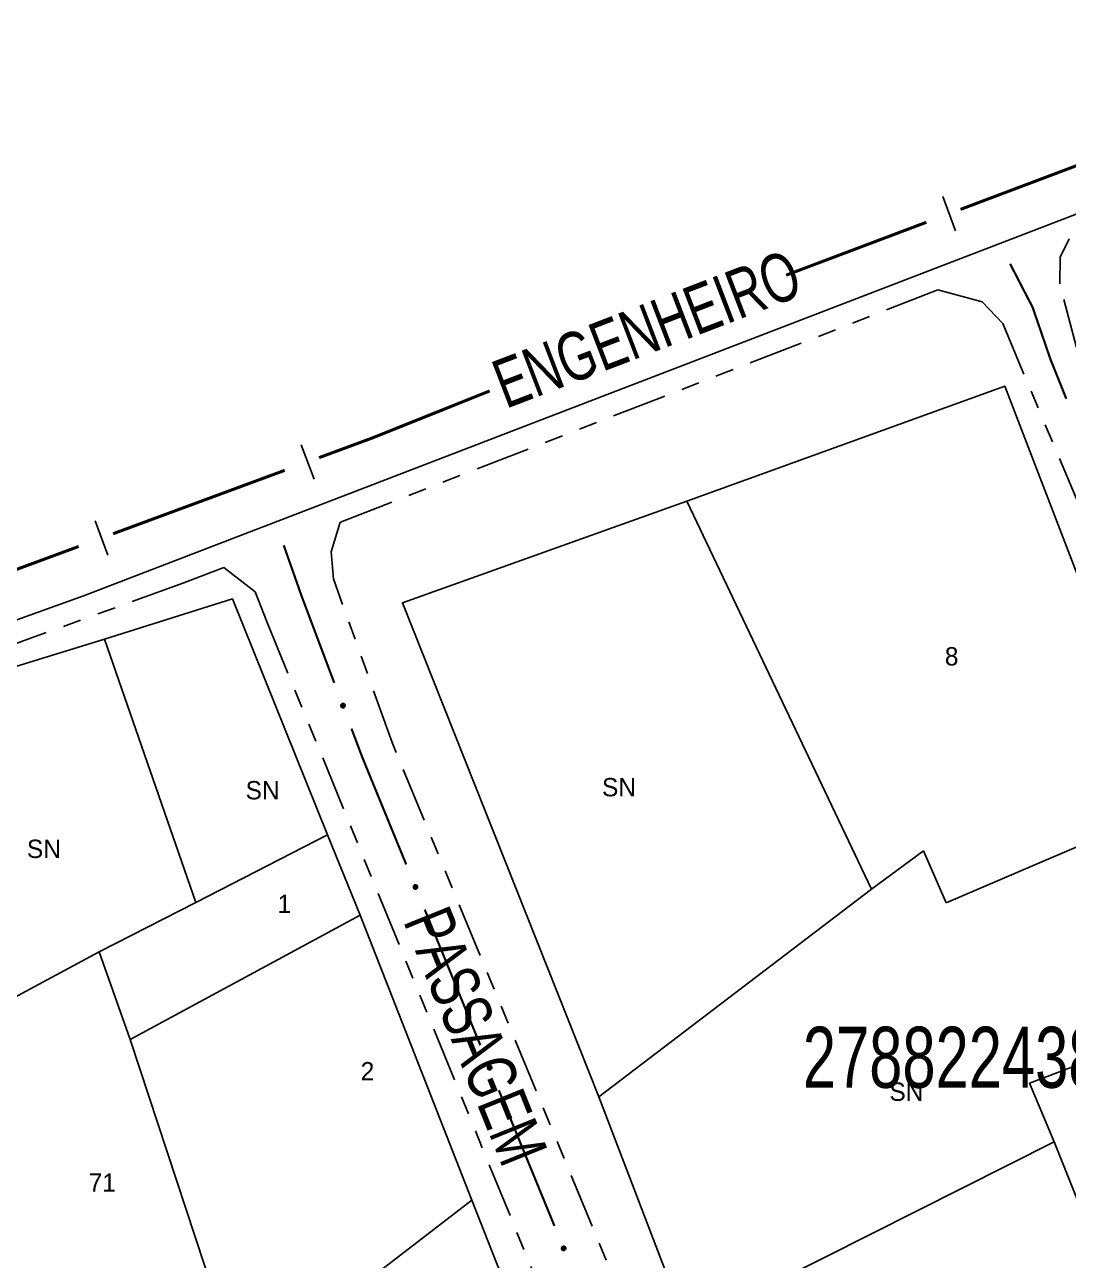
# Model space of a CAD drawing. Extents: x 204373 to 205952, y 4873300 to 4875179.
# Drawn here: x 205346 to 205431.5, y 4874933.5 to 4875034.7 of the extents above; entities that cross this region are included whole.
import ezdxf
from ezdxf.enums import TextEntityAlignment as Align

# ---------------------------------------------------------------- set-up
doc = ezdxf.new("R2010")
doc.units = 0
doc.header["$LTSCALE"] = 1.5
doc.header["$MEASUREMENT"] = 0
doc.linetypes.add('TRACO_25', pattern=[8, 3, -1, 1, -1, 1, -1])
for name, color, linetype in [('CD_MALHA_LOTES', 7, 'CONTINUOUS'), ('CD_TXT_QUADRA', 255, 'CONTINUOUS'), ('LM-LIM-SETORES-BAIRROS', 250, 'CONTINUOUS'), ('RU-QUADRA', 220, 'CONTINUOUS'), ('SV-EIXO-RUA-N-PAV', 6, 'CONTINUOUS'), ('SV-FX-DOM-EST', 20, 'CONTINUOUS'), ('SV-ROD-ESTADUAIS', 20, 'CONTINUOUS'), ('SV-RUA-NAO-PAV', 7, 'CONTINUOUS'), ('SV-TXT-ROD-EST', 7, 'CONTINUOUS'), ('SV-TXT-RUA-N-PAV', 7, 'CONTINUOUS'), ('Th_NmrPort', 1, 'CONTINUOUS')]:
    doc.layers.add(name, color=color, linetype=linetype)
doc.styles.add('ARIAL', font='ARIAL.SHX')

msp = doc.modelspace()

# ---------------------------------------------------------------- linework, layer by layer
at = {"layer": 'CD_MALHA_LOTES', "linetype": 'Continuous', "flags": 128}
for points in [[(205400.194413, 4874995.640654), (205426.250975, 4875005.065367)], [(205426.250975, 4875005.065367), (205439.556453, 4874970.508084)], [(205376.909826, 4874987.32473), (205400.194413, 4874995.640654)], [(205415.347875, 4874963.855344), (205400.194413, 4874995.640654)], [(205352.499932, 4874984.336166), (205362.978188, 4874987.629332)], [(205362.978188, 4874987.629332), (205370.762035, 4874968.319403)], [(205392.987279, 4874946.8539), (205376.909826, 4874987.32473)], [(205331.543419, 4874977.899523), (205352.499932, 4874984.336166)], [(205359.9844, 4874962.780896), (205352.499932, 4874984.336166)], [(205439.556453, 4874970.508084), (205421.446219, 4874962.746555)], [(205370.762035, 4874968.319403), (205359.9844, 4874962.780896)], [(205370.762035, 4874968.319403), (205373.456444, 4874961.73307)], [(205419.598236, 4874966.996916), (205415.347875, 4874963.855344)], [(205421.446219, 4874962.746555), (205419.598236, 4874966.996916)], [(205392.987279, 4874946.8539), (205415.347875, 4874963.855344)], [(205352.050864, 4874958.739283), (205359.9844, 4874962.780896)], [(205354.595583, 4874951.554193), (205373.456444, 4874961.73307)], [(205373.456444, 4874961.73307), (205382.587496, 4874938.381528)], [(205352.050864, 4874958.739283), (205340.375092, 4874952.452329)], [(205354.595583, 4874951.554193), (205352.050864, 4874958.739283)], [(205428.283756, 4874947.96269), (205445.839596, 4874954.615429)], [(205363.726635, 4874923.861658), (205354.595583, 4874951.554193)], [(205430.316538, 4874943.157934), (205428.283756, 4874947.96269)], [(205400.194413, 4874928.004472), (205392.987279, 4874946.8539)], [(205400.194413, 4874928.004472), (205430.316538, 4874943.157934)], [(205432.164521, 4874938.537976), (205430.316538, 4874943.157934)], [(205363.726635, 4874923.861658), (205382.587496, 4874938.381528)], [(205382.587496, 4874938.381528), (205389.323518, 4874921.316939)]]:
    msp.add_lwpolyline(points, dxfattribs=at)
at = {"layer": 'LM-LIM-SETORES-BAIRROS', "const_width": 0.25}
for points in [[(205436.670501, 4875024.831568), (205422.634715, 4875019.540378)], [(205419.827557, 4875018.48214), (205408.598928, 4875014.249187)], [(205408.598928, 4875014.249187), (205408.344098, 4875014.153122)], [(205384.05059, 4875004.665958), (205374.766652, 4875000.94998)], [(205374.398681, 4875000.802697), (205370.080166, 4874999.207704)], [(205374.766652, 4875000.94998), (205374.398681, 4875000.802697)], [(205367.265975, 4874998.168316), (205353.195019, 4874992.971374)], [(205350.380828, 4874991.931986), (205337.247936, 4874987.081507)]]:
    msp.add_lwpolyline(points, dxfattribs=at)
at = {"layer": 'LM-LIM-SETORES-BAIRROS'}
for points in [[(205421.169877, 4875020.59121), (205422.228115, 4875017.784053)], [(205368.622408, 4875000.268337), (205369.661796, 4874997.454146)], [(205351.737261, 4874994.032007), (205352.776649, 4874991.217816)]]:
    msp.add_lwpolyline(points, dxfattribs=at)
at = {"layer": 'RU-QUADRA', "linetype": 'Continuous', "flags": 128}
for points in [[(205400.194413, 4874995.640654), (205376.909826, 4874987.32473), (205392.987279, 4874946.8539), (205400.194413, 4874928.004472), (205403.520783, 4874918.764557), (205407.216749, 4874908.970246), (205410.912715, 4874899.730331), (205422.000614, 4874871.086593), (205436.784479, 4874876.630542), (205450.459554, 4874881.804895), (205471.341763, 4874889.381626), (205463.94983, 4874907.861457), (205460.438662, 4874916.916574), (205456.927494, 4874926.710884), (205449.72036, 4874945.375513), (205445.839596, 4874954.615429), (205439.556453, 4874970.508084), (205426.250975, 4875005.065367)], [(205382.587496, 4874938.381528), (205373.456444, 4874961.73307), (205370.762035, 4874968.319403), (205362.978188, 4874987.629332), (205352.499932, 4874984.336166), (205331.543419, 4874977.899523), (205319.568269, 4874974.306978), (205329.597457, 4874946.764133), (205343.518569, 4874907.695206), (205349.955212, 4874890.181549), (205355.643409, 4874874.015096), (205359.235954, 4874864.285287), (205364.475082, 4874850.513864), (205383.186254, 4874856.651129), (205397.257055, 4874862.189636), (205410.42972, 4874866.830006), (205401.148979, 4874890.929996), (205397.706123, 4874900.210737), (205393.814199, 4874909.641168), (205389.323518, 4874921.316939)]]:
    msp.add_lwpolyline(points, close=True, dxfattribs=at)
at = {"layer": 'SV-EIXO-RUA-N-PAV', "const_width": 0.18}
for points in [[(205426.691891, 4875015.081624), (205428.531308, 4875011.529646)], [(205428.531308, 4875011.529646), (205428.541184, 4875011.510575)], [(205428.541184, 4875011.510575), (205429.832952, 4875007.7476)], [(205429.832952, 4875007.7476), (205430.007865, 4875007.23807)], [(205430.007865, 4875007.23807), (205431.300242, 4875004.027113)], [(205367.183309, 4874992.024838), (205368.510934, 4874988.251588)], [(205368.510934, 4874988.251588), (205368.65422, 4874987.844354)], [(205368.65422, 4874987.844354), (205371.320755, 4874980.76137)], [(205372.730074, 4874977.017867), (205373.434733, 4874975.146115)], [(205373.434733, 4874975.146115), (205373.608867, 4874974.683574)], [(205373.608867, 4874974.683574), (205377.215813, 4874965.888715)], [(205378.733605, 4874962.187863), (205383.286984, 4874951.085307)], [(205384.804777, 4874947.384455), (205385.184225, 4874946.459242)], [(205385.184225, 4874946.459242), (205385.530986, 4874945.613731)], [(205385.530986, 4874945.613731), (205389.360671, 4874936.282932)]]:
    msp.add_lwpolyline(points, dxfattribs=at)
at = {"layer": 'SV-EIXO-RUA-N-PAV'}
for points in [[(205372.077813, 4874979.06287), (205372.122645, 4874979.043323), (205372.157179, 4874979.017355), (205372.179748, 4874978.987406), (205372.192791, 4874978.955741), (205372.202486, 4874978.921843), (205372.20472, 4874978.88551), (205372.198268, 4874978.844636), (205372.178974, 4874978.799526), (205372.150048, 4874978.765898), (205372.12187, 4874978.7422), (205372.089635, 4874978.726699), (205372.056547, 4874978.717832), (205372.01873, 4874978.716759), (205371.977371, 4874978.723703), (205371.932481, 4874978.744201), (205371.898799, 4874978.769891), (205371.87773, 4874978.799432), (205371.862351, 4874978.831938), (205371.852868, 4874978.866664), (205371.850881, 4874978.902341), (205371.857947, 4874978.94397), (205371.878765, 4874978.988009), (205371.904005, 4874979.021895), (205371.933242, 4874979.043373), (205371.965585, 4874979.057794), (205371.999466, 4874979.067931), (205372.035895, 4874979.071697), (205372.077813, 4874979.06287)], [(205378.022038, 4874964.212994), (205378.06742, 4874964.194761), (205378.102696, 4874964.16981), (205378.126128, 4874964.140532), (205378.140088, 4874964.10926), (205378.150766, 4874964.075659), (205378.154058, 4874964.039407), (205378.1488, 4874963.998362), (205378.130829, 4874963.952709), (205378.102894, 4874963.918252), (205378.075419, 4874963.893744), (205378.043649, 4874963.87731), (205378.010833, 4874963.867483), (205377.973064, 4874963.865309), (205377.93152, 4874963.871044), (205377.886052, 4874963.890226), (205377.851636, 4874963.914924), (205377.829715, 4874963.943838), (205377.813396, 4874963.975882), (205377.802905, 4874964.010317), (205377.799879, 4874964.045921), (205377.805729, 4874964.087738), (205377.825255, 4874964.132365), (205377.849497, 4874964.166972), (205377.878096, 4874964.189293), (205377.910005, 4874964.20465), (205377.943577, 4874964.21577), (205377.97988, 4874964.220596), (205378.022038, 4874964.212994)], [(205384.093209, 4874949.409586), (205384.138591, 4874949.391353), (205384.173867, 4874949.366402), (205384.197299, 4874949.337124), (205384.211259, 4874949.305852), (205384.221938, 4874949.272251), (205384.22523, 4874949.235999), (205384.219971, 4874949.194954), (205384.202, 4874949.149301), (205384.174065, 4874949.114844), (205384.14659, 4874949.090336), (205384.11482, 4874949.073902), (205384.082005, 4874949.064075), (205384.044235, 4874949.061901), (205384.002692, 4874949.067636), (205383.957223, 4874949.086818), (205383.922807, 4874949.111516), (205383.900886, 4874949.140431), (205383.884567, 4874949.172475), (205383.874076, 4874949.206909), (205383.87105, 4874949.242514), (205383.8769, 4874949.284331), (205383.896427, 4874949.328958), (205383.920668, 4874949.363564), (205383.949267, 4874949.385885), (205383.981177, 4874949.401242), (205384.014748, 4874949.412362), (205384.051051, 4874949.417188), (205384.093209, 4874949.409586)], [(205390.167347, 4874934.607428), (205390.212735, 4874934.589207), (205390.248017, 4874934.564266), (205390.271457, 4874934.534994), (205390.285425, 4874934.503726), (205390.296113, 4874934.470128), (205390.299415, 4874934.433877), (205390.294167, 4874934.39283), (205390.276208, 4874934.347172), (205390.248283, 4874934.312708), (205390.220814, 4874934.288192), (205390.189049, 4874934.271749), (205390.156236, 4874934.261914), (205390.118467, 4874934.259729), (205390.076922, 4874934.265454), (205390.031448, 4874934.284623), (205389.997026, 4874934.309312), (205389.975097, 4874934.33822), (205389.958769, 4874934.37026), (205389.948269, 4874934.404692), (205389.945233, 4874934.440295), (205389.951072, 4874934.482114), (205389.970587, 4874934.526746), (205389.994819, 4874934.561359), (205390.023412, 4874934.583688), (205390.055317, 4874934.599053), (205390.088885, 4874934.610183), (205390.125188, 4874934.615019), (205390.167347, 4874934.607428)]]:
    msp.add_lwpolyline(points, close=True, dxfattribs=at)
for points in [[(205371.850881, 4874978.902341), (205371.932481, 4874978.744201)], [(205371.853998, 4874978.880665), (205371.912922, 4874978.762878)], [(205371.857947, 4874978.94397), (205371.977371, 4874978.723703)], [(205371.85858, 4874978.91884), (205371.951758, 4874978.741049)], [(205371.87114, 4874978.962935), (205371.996499, 4874978.7229)], [(205371.878765, 4874978.988009), (205372.01873, 4874978.716759)], [(205371.891212, 4874979.002568), (205372.03499, 4874978.721353)], [(205371.904005, 4874979.021895), (205372.056547, 4874978.717832)], [(205371.919126, 4874979.029115), (205372.071558, 4874978.724913)], [(205371.933242, 4874979.043373), (205372.089635, 4874978.726699)], [(205371.949925, 4874979.048), (205372.102687, 4874978.735174)], [(205371.965585, 4874979.057794), (205372.12187, 4874978.7422)], [(205371.984886, 4874979.059704), (205372.135875, 4874978.759333)], [(205371.999466, 4874979.067931), (205372.150048, 4874978.765898)], [(205372.019215, 4874979.065338), (205372.163308, 4874978.787157)], [(205372.035895, 4874979.071697), (205372.178974, 4874978.799526)], [(205372.055467, 4874979.065863), (205372.185619, 4874978.824716)], [(205372.077813, 4874979.06287), (205372.198268, 4874978.844636)], [(205372.101801, 4874979.05123), (205372.198494, 4874978.871846)], [(205372.122645, 4874979.043323), (205372.20472, 4874978.88551)], [(205372.142395, 4874979.028604), (205372.199561, 4874978.911614)], [(205372.157179, 4874979.017355), (205372.202486, 4874978.921843)], [(205371.852868, 4874978.866664), (205371.898799, 4874978.769891)], [(205377.799879, 4874964.045921), (205377.886052, 4874963.890226)], [(205377.802905, 4874964.010317), (205377.851636, 4874963.914924)], [(205377.803626, 4874964.024345), (205377.865957, 4874963.908325)], [(205377.805729, 4874964.087738), (205377.93152, 4874963.871044)], [(205377.807095, 4874964.062638), (205377.905413, 4874963.887636)], [(205377.818364, 4874964.10708), (205377.950664, 4874963.870799)], [(205377.825255, 4874964.132365), (205377.973064, 4874963.865309)], [(205377.837273, 4874964.147281), (205377.989183, 4874963.870374)], [(205377.849497, 4874964.166972), (205378.010833, 4874963.867483)], [(205377.864402, 4874964.17463), (205378.025632, 4874963.874998)], [(205377.878096, 4874964.189293), (205378.043649, 4874963.87731)], [(205377.894637, 4874964.194404), (205378.056449, 4874963.886162)], [(205377.910005, 4874964.20465), (205378.075419, 4874963.893744)], [(205377.929242, 4874964.207121), (205378.088919, 4874963.911277)], [(205377.943577, 4874964.21577), (205378.102894, 4874963.918252)], [(205377.963392, 4874964.213753), (205378.11553, 4874963.939889)], [(205377.97988, 4874964.220596), (205378.130829, 4874963.952709)], [(205377.999614, 4874964.215335), (205378.136736, 4874963.978082)], [(205378.022038, 4874964.212994), (205378.1488, 4874963.998362)], [(205378.046354, 4874964.202058), (205378.148233, 4874964.025567)], [(205378.06742, 4874964.194761), (205378.154058, 4874964.039407)], [(205378.087591, 4874964.180624), (205378.148141, 4874964.065349)], [(205378.102696, 4874964.16981), (205378.150766, 4874964.075659)], [(205383.87105, 4874949.242514), (205383.957223, 4874949.086818)], [(205383.874076, 4874949.206909), (205383.922807, 4874949.111516)], [(205383.874798, 4874949.220937), (205383.937128, 4874949.104917)], [(205383.8769, 4874949.284331), (205384.002692, 4874949.067636)], [(205383.878266, 4874949.25923), (205383.976584, 4874949.084229)], [(205383.889536, 4874949.303672), (205384.021835, 4874949.067391)], [(205383.896427, 4874949.328958), (205384.044235, 4874949.061901)], [(205383.908444, 4874949.343873), (205384.060354, 4874949.066966)], [(205383.920668, 4874949.363564), (205384.082005, 4874949.064075)], [(205383.935573, 4874949.371222), (205384.096803, 4874949.07159)], [(205383.949267, 4874949.385885), (205384.11482, 4874949.073902)], [(205383.965808, 4874949.390996), (205384.12762, 4874949.082754)], [(205383.981177, 4874949.401242), (205384.14659, 4874949.090336)], [(205384.000413, 4874949.403713), (205384.16009, 4874949.107869)], [(205384.014748, 4874949.412362), (205384.174065, 4874949.114844)], [(205384.034564, 4874949.410345), (205384.186701, 4874949.136481)], [(205384.051051, 4874949.417188), (205384.202, 4874949.149301)], [(205384.070785, 4874949.411927), (205384.207908, 4874949.174674)], [(205384.093209, 4874949.409586), (205384.219971, 4874949.194954)], [(205384.117526, 4874949.39865), (205384.219404, 4874949.222159)], [(205384.138591, 4874949.391353), (205384.22523, 4874949.235999)], [(205384.158762, 4874949.377217), (205384.219312, 4874949.261942)], [(205384.173867, 4874949.366402), (205384.221938, 4874949.272251)], [(205389.945233, 4874934.440295), (205390.031448, 4874934.284623)], [(205389.948269, 4874934.404692), (205389.997026, 4874934.309312)], [(205389.948987, 4874934.41872), (205390.011348, 4874934.302717)], [(205389.951072, 4874934.482114), (205390.076922, 4874934.265454)], [(205389.952445, 4874934.457014), (205390.05081, 4874934.282039)], [(205389.963702, 4874934.501459), (205390.096065, 4874934.265214)], [(205389.970587, 4874934.526746), (205390.118467, 4874934.259729)], [(205389.9826, 4874934.541665), (205390.134585, 4874934.264799)], [(205389.994819, 4874934.561359), (205390.156236, 4874934.261914)], [(205390.009722, 4874934.569021), (205390.171033, 4874934.269433)], [(205390.023412, 4874934.583688), (205390.189049, 4874934.271749)], [(205390.039952, 4874934.588804), (205390.201847, 4874934.280605)], [(205390.055317, 4874934.599053), (205390.220814, 4874934.288192)], [(205390.074553, 4874934.60153), (205390.23431, 4874934.305729)], [(205390.088885, 4874934.610183), (205390.248283, 4874934.312708)], [(205390.108702, 4874934.608171), (205390.260913, 4874934.334348)], [(205390.125188, 4874934.615019), (205390.276208, 4874934.347172)], [(205390.144923, 4874934.609763), (205390.282109, 4874934.372547)], [(205390.167347, 4874934.607428), (205390.294167, 4874934.39283)], [(205390.191667, 4874934.596498), (205390.293593, 4874934.420035)], [(205390.212735, 4874934.589207), (205390.299415, 4874934.433877)], [(205390.232909, 4874934.575076), (205390.29349, 4874934.459817)], [(205390.248017, 4874934.564266), (205390.296113, 4874934.470128)]]:
    msp.add_lwpolyline(points, dxfattribs=at)
at = {"layer": 'SV-FX-DOM-EST', "linetype": 'TRACO_25'}
for points in [[(205420.773565, 4875012.940134, 6.380766), (205371.801009, 4874993.920399, 6.380766)], [(205362.261196, 4874990.215371, 6.380766), (205359.002977, 4874988.949959, 8.238495), (205317.44092, 4874973.947415, 8.238495)]]:
    msp.add_polyline3d(points, dxfattribs=at)
at = {"layer": 'SV-ROD-ESTADUAIS', "linetype": 'Continuous'}
msp.add_polyline3d([(205796.764793, 4875160.201028, 9.44499), (205793.071295, 4875159.315847, 9.44499), (205773.394142, 4875153.432054, 8.929202), (205753.508058, 4875146.371774, 8.47891), (205741.740822, 4875141.889276, 8.020432), (205699.465086, 4875125.206169, 8.288033), (205614.83703, 4875091.799457, 6.133069), (205513.898154, 4875051.661165, 5.563365), (205438.148358, 4875021.472355, 6.331226), (205350.858763, 4874987.919611, 8.535731), (205295.64072, 4874968.065031, 8.535731)], dxfattribs=at)
at = {"layer": 'SV-RUA-NAO-PAV', "linetype": 'TRACO_25'}
for points in [[(205432.234663, 4875007.812306, 6.479845), (205430.773295, 4875013.438339, 6.504614), (205430.792672, 4875015.627676, 6.479845), (205431.531669, 4875017.123547, 6.479845)], [(205420.773565, 4875012.940134, 6.702772), (205424.413354, 4875011.963285, 6.702772), (205426.085088, 4875010.185798, 6.702772), (205443.771578, 4874968.166048, 6.752311), (205473.786377, 4874887.700569, 7.866949), (205473.836315, 4874884.805904, 7.866949), (205472.910984, 4874882.700633, 7.866949), (205470.909425, 4874881.360544, 7.866949), (205421.259712, 4874863.382597, 9.006355), (205419.756471, 4874864.27765, 8.907277), (205418.86789, 4874866.324569, 8.907277), (205401.635124, 4874914.078081, 8.535731), (205376.064168, 4874975.878047, 7.916488), (205371.246384, 4874989.287214, 7.941258), (205371.06429, 4874991.478456, 7.941258), (205371.801009, 4874993.920399, 7.941258)], [(205362.261196, 4874990.215371, 7.966028), (205364.839639, 4874988.215273, 7.966028), (205365.824946, 4874985.714436, 7.941258), (205397.479805, 4874908.429647, 8.709119), (205412.35928, 4874867.971615, 9.006355), (205412.327652, 4874864.398215, 9.006355), (205410.657286, 4874860.638973, 9.006355), (205408.446906, 4874858.47035, 9.006355), (205372.2182, 4874845.826737, 9.749447), (205366.023617, 4874845.960801, 9.749447), (205362.587672, 4874847.603966, 9.749447), (205360.297699, 4874850.670809, 9.798986), (205334.392591, 4874925.938222, 9.179744), (205317.644573, 4874971.547966, 8.510962), (205317.22981, 4874973.0619, 8.510962), (205317.44092, 4874973.947415, 8.535731)]]:
    msp.add_polyline3d(points, dxfattribs=at)

# ---------------------------------------------------------------- texts
at = {"layer": 'CD_TXT_QUADRA', "style": 'ARIAL', "width": 0.7}
msp.add_text('278822438', height=5, dxfattribs=at).set_placement((205409.711526, 4874947.593093))
at = {"layer": 'SV-TXT-ROD-EST', "style": 'ARIAL', "width": 0.7}
msp.add_text('ENGENHEIRO', height=4, rotation=21, dxfattribs=at).set_placement((205385.373492, 4875003.185403))
at = {"layer": 'SV-TXT-RUA-N-PAV', "style": 'ARIAL', "width": 0.7}
msp.add_text('PASSAGEM', height=4, rotation=292, dxfattribs=at).set_placement((205376.940837, 4874961.258109))
at = {"layer": 'Th_NmrPort', "color": 1}
for s, p in [('8', (205421.345108, 4874982.934993)), ('SN', (205393.255765, 4874972.216691)), ('SN', (205364.05805, 4874971.966298)), ('SN', (205346.140438, 4874967.166938)), ('1', (205366.675188, 4874962.657476)), ('2', (205373.486669, 4874948.952643)), ('SN', (205416.803518, 4874947.274891)), ('71', (205351.199383, 4874939.825587))]:
    msp.add_text(s, height=1.5, dxfattribs=at).set_placement(p, align=Align.MIDDLE_LEFT)

doc.saveas('drawing.dxf')
